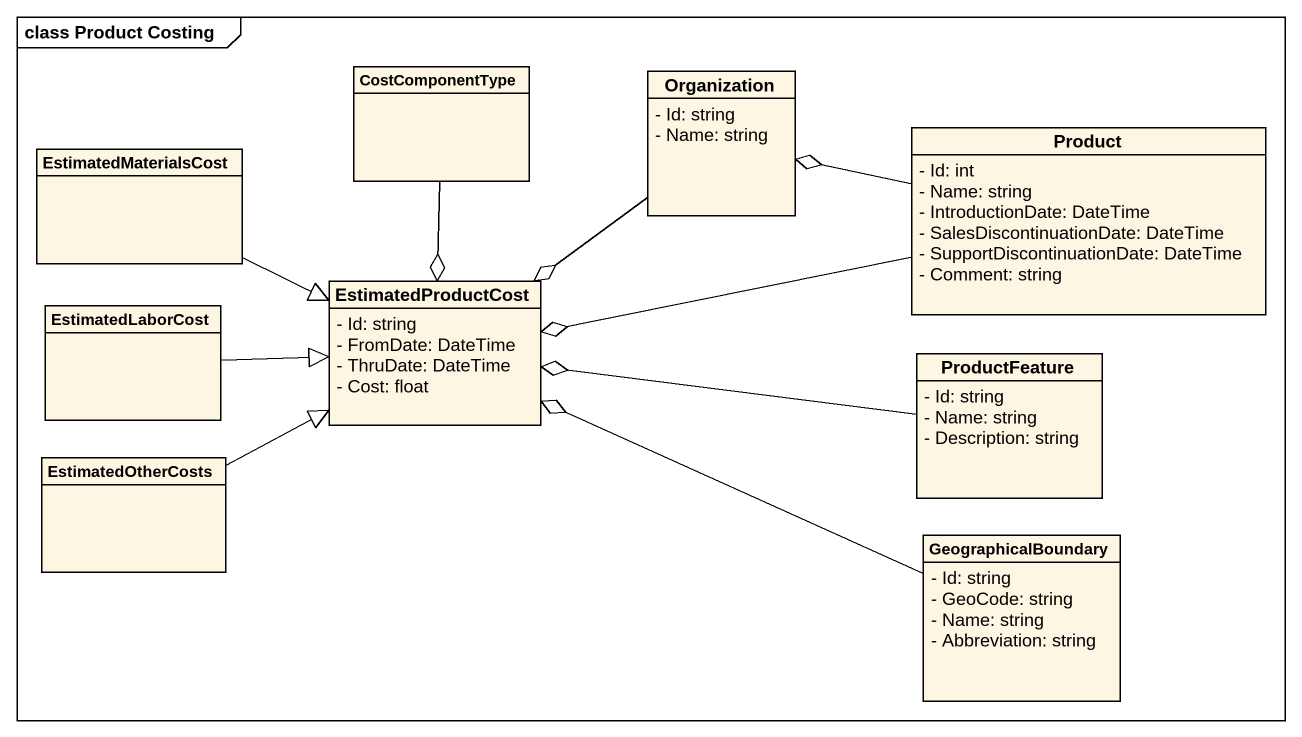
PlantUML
@startuml
mainframe class Product Costing
hide circle
hide empty members
skinparam classAttributeIconSize 0
class CostComponentType
class Organization {
  - Id: string
  - Name: string
}
class EstimatedMaterialsCost
class Product {
  - Id: int
  - Name: string
  - IntroductionDate: DateTime
  - SalesDiscontinuationDate: DateTime
  - SupportDiscontinuationDate: DateTime
  - Comment: string
}
class EstimatedLaborCost
class EstimatedProductCost {
  - Id: string
  - FromDate: DateTime
  - ThruDate: DateTime
  - Cost: float
}
class ProductFeature {
  - Id: string
  - Name: string
  - Description: string
}
class EstimatedOtherCosts
class GeographicalBoundary {
  - Id: string
  - GeoCode: string
  - Name: string
  - Abbreviation: string
}
CostComponentType --o EstimatedProductCost
Organization --o EstimatedProductCost
EstimatedMaterialsCost -right-|> EstimatedProductCost
Product -left-o Organization
Product -left-o EstimatedProductCost
EstimatedLaborCost -right-|> EstimatedProductCost
ProductFeature -left-o EstimatedProductCost
EstimatedOtherCosts -right-|> EstimatedProductCost
GeographicalBoundary -left-o EstimatedProductCost
@enduml
